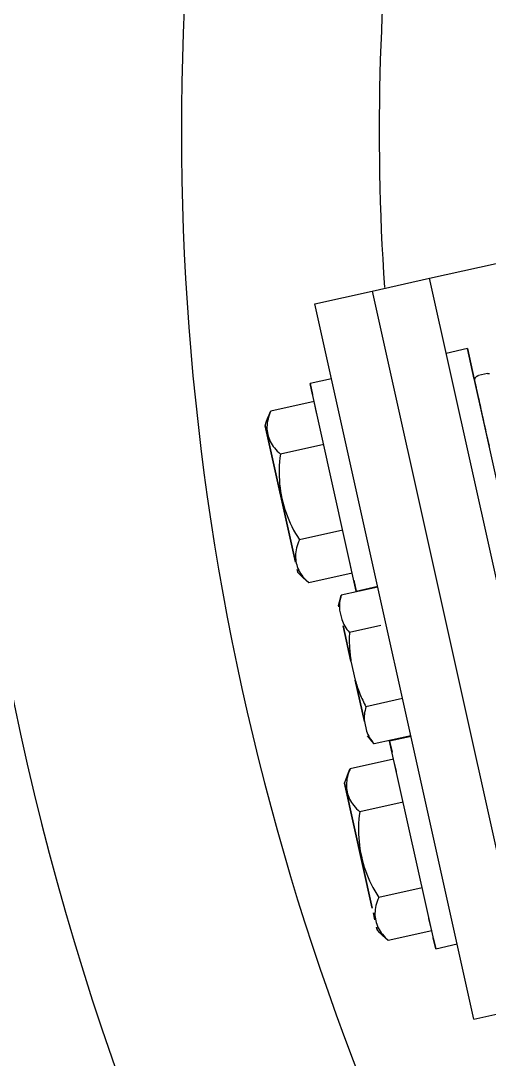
# Model space of a CAD drawing. Header units: millimetres. Extents: x -1534340 to 1713810, y -1348191 to 1114081.
# Drawn here: x 1300309.9 to 1300373.9, y -646169.4 to -646027.7 of the extents above; entities that cross this region are included whole.
import ezdxf

# ---------------------------------------------------------------- set-up
doc = ezdxf.new("R2010")
doc.units = ezdxf.units.MM
doc.header["$LTSCALE"] = 100
for name, color, linetype in [('ccu12-Manh', 8, 'Continuous'), ('KT-Kich thuoc', 9, 'Continuous'), ('SPE-MEP-Electric', 46, 'Continuous'), ('Xref_ST_MBDV Cot vach 30.7.2022$0$Xref_ST_MBDV Cot vach 30.7.2022|Xref_ST_MBDV Cot vach 30.7.2022|Xref_ST_MBDV Cot vach 30.7.2022|Xref_ST_MBDV Cot vach 30.7.2022|A-WALL-PATT', 251, 'Continuous')]:
    doc.layers.add(name, color=color, linetype=linetype)

# ---------------------------------------------------------------- blocks, each defined once
blk = doc.blocks.new('Xref_ST_MBDV Cot vach 30.7.2022$0$Tuong Vay01-flat-1')
at = {"layer": 'Xref_ST_MBDV Cot vach 30.7.2022$0$Xref_ST_MBDV Cot vach 30.7.2022|Xref_ST_MBDV Cot vach 30.7.2022|Xref_ST_MBDV Cot vach 30.7.2022|Xref_ST_MBDV Cot vach 30.7.2022|A-WALL-PATT'}
h = blk.add_hatch(dxfattribs=at)
h.set_pattern_fill('ACET-2D-VATLIEU04', color=256, scale=50, pattern_type=2)
h.set_pattern_definition([(50, (-11139561.84, -1407213.45), (-225.902474, 189.5546825), [37.5, -412.5]), (355, (-11139561.84, -1407213.45), (32.127212, 367.215716), [30, -330]), (100.4514, (-11139531.95, -1407216.06), (-341.231527, -62.944187), [31.870095, -350.571056]), (46.1842, (-11139561.84, -1407113.45), (-319.180497, 306.252097), [56.25, -618.75]), (96.6356, (-11139517.37, -1407120.34), (-516.995922, -60.144022), [47.805144, -525.8565]), (351.1842, (-11139561.84, -1407113.45), (84.740774, 546.39543), [45, -495]), (21, (-11139511.84, -1407138.45), (-105.680822, 275.3079534), [37.5, -412.5]), (326, (-11139511.84, -1407138.45), (206.128805, 305.59852), [30, -330]), (71.4514, (-11139486.97, -1407155.22), (-328.963765, 110.380101), [31.870095, -350.571056]), (37.5, (-11139561.84, -1407213.45), (-78.1345294, 101.8269012), [0, -326, 0, -335, 0, -331.25]), (7.5, (-11139561.84, -1407213.45), (-23.2793464, 176.824191), [0, -191, 0, -318.5, 0, -126.25]), (327.5, (-11139673.34, -1407213.45), (71.9444175, 112.9301145), [0, -125, 0, -390, 0, -517.5000003]), (317.5, (-11139723.34, -1407213.45), (158.0205496, 172.449169), [0, -162.5, 0, -259, 0, -367.5]), (45, (-11139561.84, -1407213.45), (-150.260191, 150.260191), []), (45, (-11139561.84, -1407152.2), (-150.260191, 150.260191), [])])
h.paths.add_polyline_path([(-82665.42, -118500.01), (-81837.42, -121132.03), (-80902.72, -123728.08), (-79862.88, -126283.84), (-78719.64, -128795.04), (-77474.9, -131257.52), (-76130.73, -133667.15), (-74689.38, -136019.95), (-73153.23, -138311.98), (-71524.86, -140539.43), (-69806.97, -142698.6), (-68002.42, -144785.88), (-66114.21, -146797.8), (-64145.5, -148731.01), (-62099.55, -150582.3), (-59979.78, -152348.57), (-57789.72, -154026.89), (-55533, -155614.47), (-53213.4, -157108.65), (-50834.77, -158506.95), (-48401.07, -159807.05), (-45916.36, -161006.78), (-43384.77, -162104.14), (-40810.51, -163097.3), (-38197.89, -163984.61), (-35551.23, -164764.6), (-32874.96, -165435.95), (-30173.53, -165997.57), (-27451.45, -166448.5), (-24701.85, -166789.32), (-4396.73, -168938.26), (36420.02, -167648.22), (41836.49, -160718.64), (12445.39, -24367.66), (8472.91, -9248.97), (-4718.71, -5521.4), (-10557.46, -9946.82), (-34021.19, -27848.25), (-39776.65, -32008.57), (-41248.86, -35293.77), (-45787.32, -38574.38), (-49368.49, -38942), (-57644.19, -44924.07), (-59844.65, -46601.45), (-61968.93, -48362.3), (-64019.6, -50208.35), (-65993.25, -52136.53), (-67886.59, -54143.62), (-69696.47, -56226.28), (-71419.87, -58381.05), (-73053.94, -60604.33), (-74595.93, -62892.43), (-76043.3, -65241.53), (-77393.62, -67647.73), (-78644.64, -70107.01), (-79794.3, -72615.29), (-80840.66, -75168.38), (-81782, -77762.03), (-82616.74, -80391.93), (-83343.48, -83053.69), (-83961.03, -85742.89), (-84468.35, -88455.04), (-84864.6, -91185.63), (-85149.11, -93930.12), (-85321.41, -96683.6), (-85381.3, -99529.51), (-85328.5, -102200.84), (-85163.21, -104955.39), (-84885.7, -107700.59), (-84496.43, -110432.19), (-83996.05, -113145.63), (-83385.37, -115836.4)], flags=16)
h.paths.add_polyline_path([(-83625.46, -118780.63), (-82785.21, -121451.59), (-81836.68, -124086.04), (-80781.46, -126679.6), (-79621.31, -129227.95), (-78358.15, -131726.85), (-76994.1, -134172.14), (-75531.43, -136559.73), (-73972.56, -138885.67), (-72320.1, -141146.07), (-70576.8, -143337.18), (-68745.55, -145455.33), (-66829.42, -147497.01), (-64831.58, -149458.82), (-62755.37, -151337.49), (-60604.25, -153129.89), (-58381.78, -154833.04), (-56091.69, -156444.1), (-53737.77, -157960.38), (-51323.96, -159379.37), (-48854.26, -160698.7), (-46332.79, -161916.18), (-43763.75, -163029.77), (-41151.42, -164037.62), (-38500.15, -164938.06), (-35814.34, -165729.58), (-33098.48, -166410.87), (-30357.09, -166980.79), (-27594.73, -167438.39), (-24815.99, -167782.83), (-4433.74, -169939.93), (36919.56, -168632.94), (42912.69, -160965.6), (13418.23, -24135.12), (9294.84, -8442.07), (-4925.94, -4423.69), (-11162.76, -9150.82), (-34617.48, -27045.38), (-40579.63, -31355.1), (-42051.84, -34640.3), (-46155.98, -37606.97), (-49737.15, -37974.59), (-58240.31, -44121.08), (-60467.12, -45818.54), (-62622.82, -47605.44), (-64703.82, -49478.79), (-66706.66, -51435.49), (-68628.01, -53472.27), (-70464.67, -55585.74), (-72213.56, -57772.38), (-73871.8, -60028.55), (-75436.6, -62350.49), (-76905.37, -64734.35), (-78275.67, -67176.14), (-79545.2, -69671.8), (-80711.86, -72217.17), (-81773.71, -74808.03), (-82728.97, -77440.05), (-83576.05, -80108.85), (-84313.55, -82809.98), (-84940.23, -85538.96), (-85455.06, -88291.23), (-85857.17, -91062.22), (-86145.89, -93847.3), (-86320.76, -96641.84), (-86381.51, -99528.87), (-86327.91, -102240.68), (-86160.19, -105035.66), (-85878.58, -107821.47), (-85483.55, -110593.48), (-84975.76, -113347.05), (-84356.06, -116077.62)])
blk = doc.blocks.new('A$C3D120D72')
for p, q in [((-386.43, 463.62), (-386.44, 363.62)), ((-378.4, 363.62), (-378.4, 463.62)), ((-370.4, 463.62), (-378.4, 463.62)), ((-370.4, 463.62), (-370.4, 363.62)), ((-367.4, 453.12), (-370.4, 453.12)), ((-367.4, 453.12), (-370.4, 453.12)), ((-367.4, 451.6), (-367.4, 453.12)), ((-367.4, 453.12), (-367.4, 451.6)), ((-367.4, 451.6), (-367.4, 453.12)), ((-367.4, 453.12), (-367.4, 424.12)), ((-367.4, 450.62), (-361.33, 450.62)), ((-367.4, 450.62), (-367.4, 448.88)), ((-360.18, 448.91), (-360.15, 448.86)), ((-360.15, 448.86), (-360.15, 448.51)), ((-360.15, 448.51), (-360.15, 448.86)), ((-360.15, 448.86), (-360.15, 448.51)), ((-360.15, 448.51), (-360.15, 448.86)), ((-360.15, 447.49), (-360.15, 446.51)), ((-360.15, 446.51), (-360.15, 447.49)), ((-360.15, 447.49), (-360.15, 446.51)), ((-360.15, 446.51), (-360.15, 447.49)), ((-360.15, 445.86), (-360.15, 428.39)), ((-360.15, 428.39), (-360.15, 445.86)), ((-360.15, 445.86), (-360.15, 428.39)), ((-360.15, 428.39), (-360.15, 445.86)), ((-367.4, 444.62), (-361.33, 444.62)), ((-367.4, 432.63), (-361.33, 432.63)), ((-367.4, 428.37), (-367.4, 426.63)), ((-360.15, 428.39), (-360.41, 427.94)), ((-367.4, 426.63), (-361.33, 426.63)), ((-367.4, 424.12), (-367.4, 425.65)), ((-367.4, 425.65), (-367.4, 424.12)), ((-367.4, 424.12), (-367.4, 425.65)), ((-370.4, 424.12), (-367.4, 424.12)), ((-370.4, 424.12), (-367.4, 424.12)), ((-370.4, 424.02), (-365.27, 424.02)), ((-364.62, 420.76), (-364.62, 422.08)), ((-364.62, 420.76), (-364.62, 414.94)), ((-364.62, 414.94), (-364.62, 420.76)), ((-370.4, 418.82), (-365.27, 418.82)), ((-364.62, 412.3), (-364.62, 414.94)), ((-364.62, 412.3), (-364.62, 407.37)), ((-364.62, 407.37), (-364.62, 412.3)), ((-369.64, 408.43), (-365.27, 408.43)), ((-364.62, 405.17), (-364.62, 406.49)), ((-364.62, 404.69), (-364.62, 404.53)), ((-364.62, 404.53), (-364.62, 404.69)), ((-389.4, 403.12), (-389.4, 374.12)), ((-370.4, 403.23), (-365.27, 403.23)), ((-367.4, 403.12), (-370.4, 403.12)), ((-367.4, 403.12), (-370.4, 403.12)), ((-367.4, 401.6), (-367.4, 403.12)), ((-367.4, 403.12), (-367.4, 401.6)), ((-367.4, 401.6), (-367.4, 403.12)), ((-367.4, 403.12), (-367.4, 374.12)), ((-367.4, 400.62), (-361.33, 400.62)), ((-367.4, 400.62), (-367.4, 398.88)), ((-360.18, 398.91), (-360.15, 398.86)), ((-360.15, 398.86), (-360.15, 398.51)), ((-360.15, 398.51), (-360.15, 398.86)), ((-360.15, 398.86), (-360.15, 398.51)), ((-360.15, 398.51), (-360.15, 398.86)), ((-360.15, 397.49), (-360.15, 378.39)), ((-360.15, 378.39), (-360.15, 397.49)), ((-360.15, 397.49), (-360.15, 378.39)), ((-360.15, 378.39), (-360.15, 397.49)), ((-367.4, 394.62), (-361.33, 394.62)), ((-367.4, 382.63), (-361.33, 382.63)), ((-391.32, 378.02), (-390.1, 378.02)), ((-389.4, 374.12), (-389.4, 378.37)), ((-389.4, 378.37), (-389.4, 374.12)), ((-389.4, 374.12), (-389.4, 378.37)), ((-367.4, 378.37), (-367.4, 376.63)), ((-360.15, 378.39), (-360.41, 377.94)), ((-367.4, 376.63), (-361.33, 376.63)), ((-367.4, 374.12), (-367.4, 375.65)), ((-367.4, 375.65), (-367.4, 374.12)), ((-367.4, 374.12), (-367.4, 375.65)), ((-389.4, 374.12), (-386.44, 374.12)), ((-389.4, 374.12), (-386.44, 374.12)), ((-370.4, 374.12), (-367.4, 374.12)), ((-370.4, 374.12), (-367.4, 374.12)), ((-386.44, 363.62), (-446.44, 363.62)), ((-378.4, 363.62), (-386.44, 363.62)), ((-370.4, 363.62), (-378.4, 363.62))]:
    blk.add_line(p, q)
at = {"flags": 128}
for points in [[(-361.33, 450.62), (-361.02, 450.21), (-360.72, 449.79), (-360.44, 449.36), (-360.18, 448.91), (-360.15, 448.86)], [(-360.15, 428.39), (-360.41, 427.94), (-360.69, 427.51), (-360.98, 427.08), (-361.29, 426.67), (-361.33, 426.63)], [(-365.27, 424.02), (-365.02, 423.56), (-364.79, 423.1), (-364.62, 422.72)], [(-364.62, 404.53), (-364.83, 404.06), (-365.07, 403.6), (-365.27, 403.23)], [(-361.33, 400.62), (-361.02, 400.21), (-360.72, 399.79), (-360.44, 399.36), (-360.18, 398.91), (-360.15, 398.86)], [(-389.4, 378.73), (-389.4, 378.75), (-389.4, 378.79), (-389.4, 378.85), (-389.4, 378.92), (-389.4, 379.01), (-389.4, 379.11), (-389.4, 379.22), (-389.4, 379.36), (-389.4, 379.5), (-389.4, 379.67), (-389.4, 379.84), (-389.4, 380.03), (-389.4, 380.23), (-389.4, 380.45), (-389.4, 380.68), (-389.4, 380.92), (-389.4, 381.18), (-389.4, 381.45), (-389.4, 381.73), (-389.4, 382.02), (-389.4, 382.32), (-389.4, 382.63), (-389.4, 382.95), (-389.4, 383.27), (-389.4, 383.61), (-389.4, 383.96), (-389.4, 384.31), (-389.4, 384.67), (-389.4, 385.04), (-389.4, 385.41), (-389.4, 385.79), (-389.4, 386.17), (-389.4, 386.55), (-389.4, 386.94), (-389.4, 387.33), (-389.4, 387.73)], [(-391.32, 378.02), (-391.35, 378.02), (-391.37, 378.03), (-391.4, 378.03), (-391.43, 378.03), (-391.46, 378.04), (-391.48, 378.04), (-391.51, 378.05), (-391.53, 378.06), (-391.56, 378.07), (-391.59, 378.08)], [(-389.4, 378.69), (-389.4, 378.67), (-389.41, 378.64), (-389.41, 378.61), (-389.42, 378.58), (-389.42, 378.56), (-389.43, 378.53), (-389.44, 378.5), (-389.45, 378.48), (-389.46, 378.45), (-389.47, 378.42), (-389.48, 378.4), (-389.49, 378.38), (-389.51, 378.35), (-389.52, 378.33), (-389.54, 378.31), (-389.56, 378.28), (-389.58, 378.26), (-389.59, 378.24), (-389.61, 378.22), (-389.63, 378.2), (-389.66, 378.18), (-389.68, 378.17), (-389.7, 378.15), (-389.72, 378.13), (-389.75, 378.12), (-389.77, 378.11), (-389.8, 378.09), (-389.82, 378.08), (-389.85, 378.07), (-389.87, 378.06), (-389.9, 378.05), (-389.93, 378.05), (-389.95, 378.04), (-389.98, 378.03), (-390.01, 378.03), (-390.04, 378.03), (-390.06, 378.02), (-390.09, 378.02), (-390.1, 378.02)], [(-389.51, 378.35), (-389.52, 378.33), (-389.54, 378.31), (-389.56, 378.28), (-389.58, 378.26), (-389.59, 378.24), (-389.61, 378.22), (-389.63, 378.2), (-389.66, 378.18), (-389.68, 378.17), (-389.7, 378.15), (-389.72, 378.13), (-389.75, 378.12), (-389.77, 378.11), (-389.8, 378.09), (-389.82, 378.08), (-389.85, 378.07), (-389.87, 378.06), (-389.9, 378.05), (-389.93, 378.05), (-389.95, 378.04), (-389.98, 378.03), (-390.01, 378.03), (-390.04, 378.03)], [(-360.15, 378.39), (-360.41, 377.94), (-360.69, 377.51), (-360.98, 377.08), (-361.29, 376.67), (-361.33, 376.63)]]:
    blk.add_lwpolyline(points, dxfattribs=at)
for radius, start, end in [(385.83, 319.9996, 40.8306), (354.97, 331.0162, 40.4569), (327.96, 340.3347, 351.208)]:
    blk.add_arc((-704.24, 413.63), radius, start, end)
for points in [[(-361.33, 444.62), (-360.84, 445.28), (-360.19, 446.59), (-360.19, 448.63), (-360.84, 449.96), (-361.33, 450.62)], [(-361.33, 432.63), (-360.84, 433.93), (-360.19, 436.57), (-360.19, 440.64), (-360.84, 443.3), (-361.33, 444.62)], [(-361.33, 426.63), (-360.84, 427.28), (-360.19, 428.6), (-360.19, 430.64), (-360.84, 431.96), (-361.33, 432.63)], [(-364.62, 422.08), (-364.66, 422.41), (-364.8, 423.06), (-365.09, 423.7), (-365.27, 424.02)], [(-365.27, 418.82), (-365.09, 419.14), (-364.8, 419.78), (-364.66, 420.43), (-364.62, 420.76)], [(-364.62, 414.94), (-364.66, 415.6), (-364.8, 416.9), (-365.09, 418.19), (-365.27, 418.82)], [(-365.27, 408.43), (-365.09, 409.06), (-364.8, 410.34), (-364.66, 411.65), (-364.62, 412.3)], [(-364.84, 407.47), (-364.95, 407.79), (-365.09, 408.11), (-365.27, 408.43)], [(-364.62, 406.49), (-364.66, 406.82), (-364.73, 407.14), (-364.84, 407.47)], [(-365.27, 403.23), (-365.09, 403.55), (-364.8, 404.19), (-364.66, 404.84), (-364.62, 405.17)], [(-361.33, 394.62), (-360.84, 395.28), (-360.19, 396.59), (-360.19, 398.63), (-360.84, 399.96), (-361.33, 400.62)], [(-361.33, 382.63), (-360.84, 383.93), (-360.19, 386.57), (-360.19, 390.64), (-360.84, 393.3), (-361.33, 394.62)], [(-361.33, 376.63), (-360.84, 377.28), (-360.19, 378.6), (-360.19, 380.64), (-360.84, 381.96), (-361.33, 382.63)]]:
    blk.add_open_spline(points, degree=3)
blk = doc.blocks.new('A$C0A963C12')
at = {"layer": 'SPE-MEP-Electric', "lineweight": 25, "rotation": 192.5267964189844}
blk.add_blockref('A$C3D120D72', (-9519.91, 48431.67), dxfattribs=at)
blk = doc.blocks.new('3123')
blk.add_blockref('Xref_ST_MBDV Cot vach 30.7.2022$0$Tuong Vay01-flat-1', (1285508.25, -552119.21))
at = {"layer": 'KT-Kich thuoc'}
blk.add_blockref('A$C0A963C12', (1309429.51, -694223.32), dxfattribs=at)

msp = doc.modelspace()

# ---------------------------------------------------------------- block references
at = {"layer": 'ccu12-Manh'}
msp.add_blockref('3123', (0, 0), dxfattribs=at)

doc.saveas('drawing.dxf')
